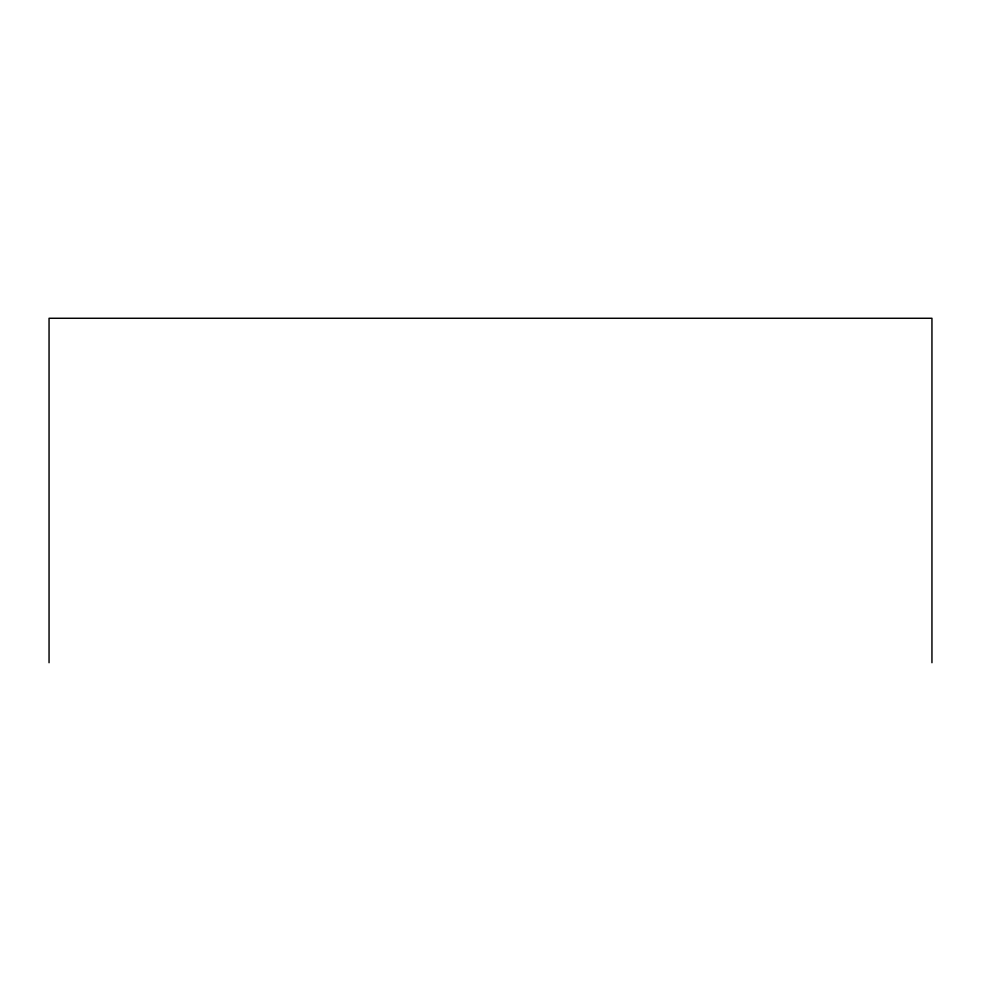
<?xml version="1.0" encoding="UTF-8"?>
<svg xmlns="http://www.w3.org/2000/svg" width="981" height="981" viewBox="0 0 981 981"><rect width="100%" height="100%" fill="white"/><g stroke="black" fill="none" stroke-linecap="round" stroke-linejoin="round"><path stroke-width="1.47" d="M931.95 662.727L931.95 318.273L49.05 318.273L49.05 662.727"/></g></svg>
